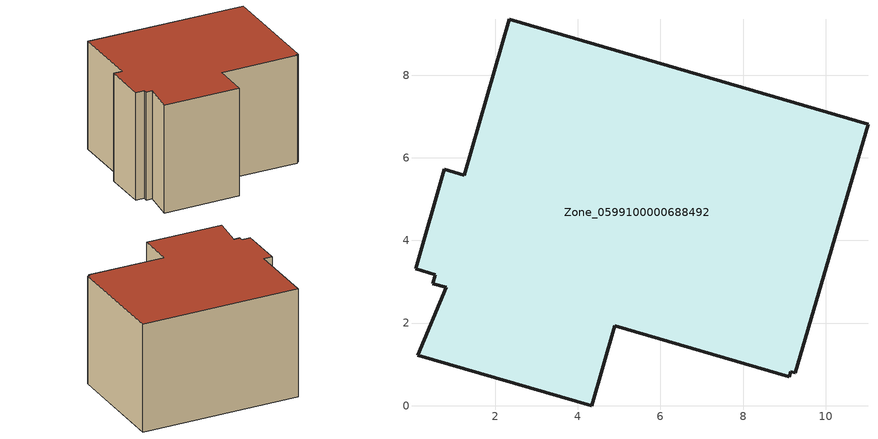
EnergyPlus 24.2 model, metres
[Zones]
Zone_0599100000688492
 floor ground (C_G): 4.34,0 0.13,1.22 0.82,2.87 0.49,2.95 0.55,3.17 0.07,3.31 0.77,5.72 1.25,5.58 2.34,9.35 11.02,6.81 9.27,0.8 9.15,0.83 9.12,0.7 4.9,1.93 z0
 wall outside (C_F): 1.25,5.58 0.77,5.72 0.07,3.31 0.55,3.17 0.49,2.95 0.82,2.87 0.13,1.22 4.34,0 4.9,1.93 9.12,0.7 9.15,0.83 9.27,0.8 11.02,6.81 2.34,9.35 1.25,5.58 z0:6.25
 roof outside (C_R): 9.12,0.7 9.15,0.83 9.27,0.8 11.02,6.81 2.34,9.35 1.25,5.58 0.77,5.72 0.07,3.31 0.55,3.17 0.49,2.95 0.82,2.87 0.13,1.22 4.34,0 4.9,1.93 z6.25
[BUILDING]
Pand.0599100000688492: North Axis=0; Terrain=City; Loads Convergence Tolerance Value=0.04; Temperature Convergence Tolerance Value=0.4; Solar Distribution=FullExterior; Maximum Number of Warmup Days=25; Minimum Number of Warmup Days=1
[Site:Location]
Rotterdam.The.Hague.AP_ZH_NLD Design_Conditions: Latitude=51.96; Longitude=4.45; Time Zone=1; Elevation=-4.5
[SITE:GROUNDTEMPERATURE:BUILDINGSURFACE]
18, 18, 18, 18, 18, 18, 18, 18, 18, 18, 18, 18
[MATERIAL] Thermal Absorptance=0.9; Solar Absorptance=0.7; Visible Absorptance=0.7
Name | Roughness | Thickness | Conductivity | Density | Specific Heat
G.TI.1946 | MediumSmooth | 0.15 | 1 | 540 | 1210
F.TI.1946 | Rough | 0.3 | 0.857143 | 1920 | 840
R.TI.1946 | MediumRough | 0.2 | 0.1 | 1500 | 1000
[CONSTRUCTION]
C_G: G.TI.1946
C_F: F.TI.1946
C_R: R.TI.1946
[ZONE]
Zone_0599100000688492: Type=1; Multiplier=1; Ceiling Height=Autocalculate; Volume=Autocalculate; Floor Area=autocalculate; Part of Total Floor Area=Yes
[ZONEINFILTRATION:DESIGNFLOWRATE]
Infil_Zone_0599100000688492: Zone or ZoneList or Space or SpaceList=Zone_0599100000688492; Schedule=AlwaysOn; Design Flow Rate Calculation Method=Flow/Area; Flow Rate per Floor Area=0.003; Constant Term Coefficient=1; Temperature Term Coefficient=0; Velocity Term Coefficient=0; Velocity Squared Term Coefficient=0
[HVACTEMPLATE:ZONE:IDEALLOADSAIRSYSTEM]
Zone_0599100000688492: Maximum Heating Supply Air Temperature=50; Minimum Cooling Supply Air Temperature=13; Maximum Heating Supply Air Humidity Ratio=0.0156; Minimum Cooling Supply Air Humidity Ratio=0.0077; Heating Limit=NoLimit; Cooling Limit=NoLimit; Dehumidification Control Type=ConstantSensibleHeatRatio; Cooling Sensible Heat Ratio=0.7; Dehumidification Setpoint=60; Humidification Control Type=None; Humidification Setpoint=30; Outdoor Air Method=None; Outdoor Air Flow Rate per Person=0.00944; Outdoor Air Flow Rate per Zone Floor Area=0; Outdoor Air Flow Rate per Zone=0; Demand Controlled Ventilation Type=None; Outdoor Air Economizer Type=NoEconomizer; Heat Recovery Type=None; Sensible Heat Recovery Effectiveness=0.7; Latent Heat Recovery Effectiveness=0.65
[ZONECONTROL:THERMOSTAT]
ThermostatControl_Zone_0599100000688492: Zone or ZoneList=Zone_0599100000688492; Control Type Schedule=DualSetpointControlType; Control 1=Thermostat_Zone_0599100000688492; Temperature Difference Between Cutout And Setpoint=0
[THERMOSTATSETPOINT:DUALSETPOINT]
Thermostat_Zone_0599100000688492: Heating Setpoint Temperature Schedule=HeatingSetpoint_Zone_0599100000688492; Cooling Setpoint Temperature Schedule=CoolingSetpoint_Zone_0599100000688492
[SCHEDULE:COMPACT]
HeatingSetpoint_Zone_0599100000688492: Through: 12/31, For: AllDays, Until: 24:00, 21
CoolingSetpoint_Zone_0599100000688492: Through: 12/31, For: AllDays, Until: 24:00, 24
DualSetpointControlType: Through: 12/31, For: AllDays, Until: 24:00, 4
AlwaysOn: Through: 12/31, For: AllDays, Until: 24:00, 1
